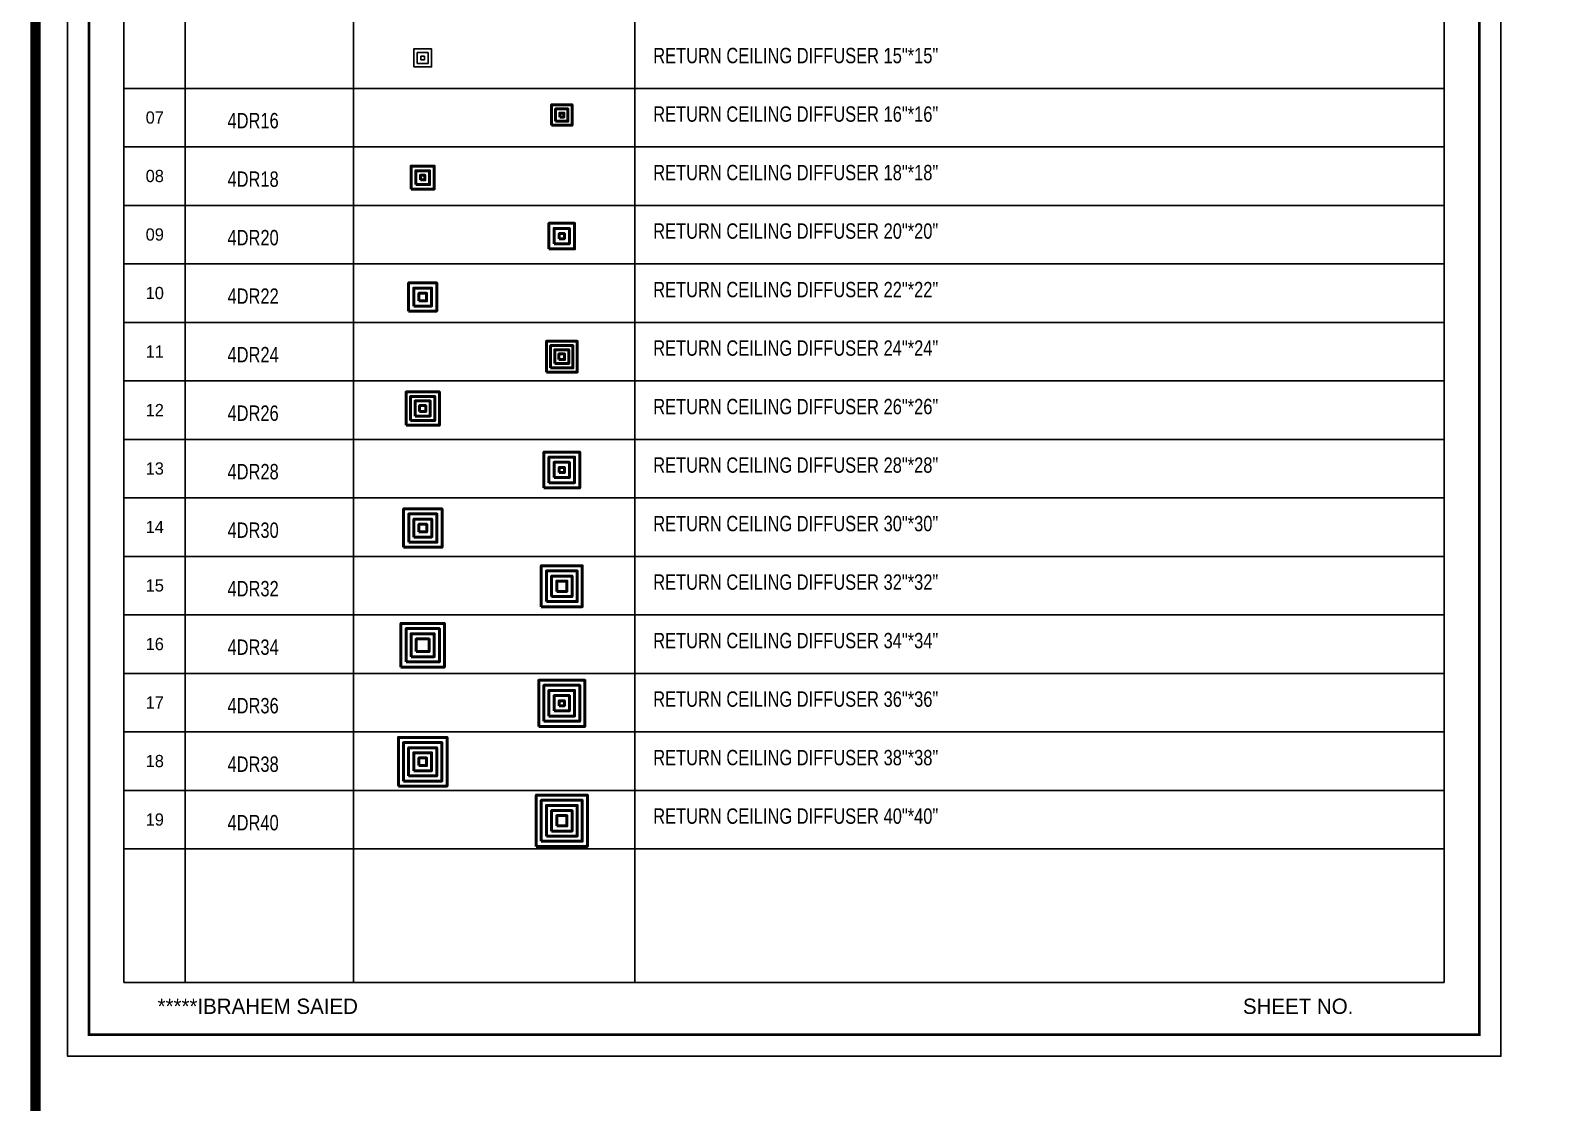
# Model space of a CAD drawing. Header units: millimetres. Extents: x -21221 to 1625077, y -149981 to 356550.
# Drawn here: x 234748 to 264460, y 166401 to 187314 of the extents above; entities that cross this region are included whole.
import ezdxf
from ezdxf.enums import TextEntityAlignment as Align

# ---------------------------------------------------------------- set-up
doc = ezdxf.new("R2010")
doc.units = ezdxf.units.MM
doc.header["$LTSCALE"] = 1000
doc.header["$MEASUREMENT"] = 0
doc.layers.get('0').update_dxf_attribs({"linetype": 'CONTINUOUS'})
for name, color, linetype in [('12- EQUIPMENT HVAC', 12, 'CONTINUOUS'), ('150-FRAM-PLAN-0-2', 150, 'CONTINUOUS'), ('200-FRAME-PLAN-1-0-0-6', 200, 'CONTINUOUS'), ('4-TEXT-HVAC', 4, 'CONTINUOUS'), ('40-REFERENCE-DRAWINGS-0-35', 40, 'CONTINUOUS'), ('43-REFERENCE-0-33', 43, 'CONTINUOUS'), ('70-FRAM-DETAIL-0-45', 70, 'CONTINUOUS')]:
    doc.layers.add(name, color=color, linetype=linetype)
doc.layers.add('6-RETURN-DUCT', color=6, linetype='CONTINUOUS', lineweight=50)
doc.styles.add('STENCIL', font='stencil.shx')
doc.styles.add('style2', font='stencil.shx')

# ---------------------------------------------------------------- blocks, each defined once
blk = doc.blocks.new('4DR16')
at = {"color": 13}
for points in [[(0, 262, 0, 53.5, 0), (0, 393, 0, 0, 0), (0, 443, 0, 0, 0), (27, 470, 0, 0, 0), (-27, 470, 0, 0, 0), (0, 496, 0, 0, 0), (0, 563, 0, 0, 0)], [(-262, 0, 0, 53.5, 0), (-393, 0, 0, 0, 0), (-443, 0, 0, 0, 0), (-470, -27, 0, 0, 0), (-470, 27, 0, 0, 0), (-496, 0, 0, 0, 0), (-563, 0, 0, 0, 0)], [(262, 0, 0, 53.5, 0), (393, 0, 0, 0, 0), (443, 0, 0, 0, 0), (470, -27, 0, 0, 0), (470, 27, 0, 0, 0), (496, 0, 0, 0, 0), (563, 0, 0, 0, 0)], [(0, -262, 0, 53.5, 0), (0, -393, 0, 0, 0), (0, -443, 0, 0, 0), (27, -470, 0, 0, 0), (-27, -470, 0, 0, 0), (0, -496, 0, 0, 0), (0, -563, 0, 0, 0)]]:
    blk.add_lwpolyline(points, format="xyseb", dxfattribs=at)
at = {"color": 12}
blk.add_lwpolyline([(-200, -200), (200, -200), (200, 200), (-200, 200)], close=True, dxfattribs=at)
at = {"color": 13}
for points in [[(-120, -120), (120, -120), (120, 120), (-120, 120)], [(-40, -40), (40, -40), (40, 40), (-40, 40)]]:
    blk.add_lwpolyline(points, close=True, dxfattribs=at)
blk = doc.blocks.new('4DR18')
at = {"color": 13}
for points in [[(0, 294, 0, 58.8, 0), (0, 437, 0, 0, 0), (0, 492, 0, 0, 0), (29, 521, 0, 0, 0), (-29, 521, 0, 0, 0), (0, 551, 0, 0, 0), (0, 624, 0, 0, 0)], [(-294, 0, 0, 58.8, 0), (-437, 0, 0, 0, 0), (-492, 0, 0, 0, 0), (-521, -29, 0, 0, 0), (-521, 29, 0, 0, 0), (-551, 0, 0, 0, 0), (-624, 0, 0, 0, 0)], [(294, 0, 0, 58.8, 0), (437, 0, 0, 0, 0), (492, 0, 0, 0, 0), (521, -29, 0, 0, 0), (521, 29, 0, 0, 0), (551, 0, 0, 0, 0), (624, 0, 0, 0, 0)], [(0, -294, 0, 58.8, 0), (0, -437, 0, 0, 0), (0, -492, 0, 0, 0), (29, -521, 0, 0, 0), (-29, -521, 0, 0, 0), (0, -551, 0, 0, 0), (0, -624, 0, 0, 0)]]:
    blk.add_lwpolyline(points, format="xyseb", dxfattribs=at)
at = {"color": 12}
blk.add_lwpolyline([(-225, -225), (225, -225), (225, 225), (-225, 225)], close=True, dxfattribs=at)
at = {"color": 13}
for points in [[(-135, -135), (135, -135), (135, 135), (-135, 135)], [(-45, -45), (45, -45), (45, 45), (-45, 45)]]:
    blk.add_lwpolyline(points, close=True, dxfattribs=at)
blk = doc.blocks.new('4DR20')
at = {"color": 13}
for points in [[(0, 319, 0, 58.8, 0), (0, 462, 0, 0, 0), (0, 517, 0, 0, 0), (29, 546, 0, 0, 0), (-29, 546, 0, 0, 0), (0, 576, 0, 0, 0), (0, 649, 0, 0, 0)], [(-319, 0, 0, 58.8, 0), (-462, 0, 0, 0, 0), (-517, 0, 0, 0, 0), (-546, -29, 0, 0, 0), (-546, 29, 0, 0, 0), (-576, 0, 0, 0, 0), (-649, 0, 0, 0, 0)], [(319, 0, 0, 58.8, 0), (462, 0, 0, 0, 0), (517, 0, 0, 0, 0), (546, -29, 0, 0, 0), (546, 29, 0, 0, 0), (576, 0, 0, 0, 0), (649, 0, 0, 0, 0)], [(0, -319, 0, 58.8, 0), (0, -462, 0, 0, 0), (0, -517, 0, 0, 0), (29, -546, 0, 0, 0), (-29, -546, 0, 0, 0), (0, -576, 0, 0, 0), (0, -649, 0, 0, 0)]]:
    blk.add_lwpolyline(points, format="xyseb", dxfattribs=at)
at = {"color": 12}
blk.add_lwpolyline([(-250, -250), (250, -250), (250, 250), (-250, 250)], close=True, dxfattribs=at)
at = {"color": 13}
for points in [[(-150, -150), (150, -150), (150, 150), (-150, 150)], [(-50, -50), (50, -50), (50, 50), (-50, 50)]]:
    blk.add_lwpolyline(points, close=True, dxfattribs=at)
blk = doc.blocks.new('4DR22')
at = {"color": 13}
for points in [[(0, 344, 0, 58.8, 0), (0, 487, 0, 0, 0), (0, 542, 0, 0, 0), (29, 571, 0, 0, 0), (-29, 571, 0, 0, 0), (0, 601, 0, 0, 0), (0, 674, 0, 0, 0)], [(-344, 0, 0, 58.8, 0), (-487, 0, 0, 0, 0), (-542, 0, 0, 0, 0), (-571, -29, 0, 0, 0), (-571, 29, 0, 0, 0), (-601, 0, 0, 0, 0), (-674, 0, 0, 0, 0)], [(344, 0, 0, 58.8, 0), (487, 0, 0, 0, 0), (542, 0, 0, 0, 0), (571, -29, 0, 0, 0), (571, 29, 0, 0, 0), (601, 0, 0, 0, 0), (674, 0, 0, 0, 0)], [(0, -344, 0, 58.8, 0), (0, -487, 0, 0, 0), (0, -542, 0, 0, 0), (29, -571, 0, 0, 0), (-29, -571, 0, 0, 0), (0, -601, 0, 0, 0), (0, -674, 0, 0, 0)]]:
    blk.add_lwpolyline(points, format="xyseb", dxfattribs=at)
at = {"color": 12}
blk.add_lwpolyline([(-275, -275), (275, -275), (275, 275), (-275, 275)], close=True, dxfattribs=at)
at = {"color": 13}
for points in [[(-175, -175), (175, -175), (175, 175), (-175, 175)], [(-75, -75), (75, -75), (75, 75), (-75, 75)]]:
    blk.add_lwpolyline(points, close=True, dxfattribs=at)
blk = doc.blocks.new('4DR24')
at = {"color": 13}
for points in [[(0, 369, 0, 58.8, 0), (0, 512, 0, 0, 0), (0, 567, 0, 0, 0), (29, 596, 0, 0, 0), (-29, 596, 0, 0, 0), (0, 626, 0, 0, 0), (0, 699, 0, 0, 0)], [(-369, 0, 0, 58.8, 0), (-512, 0, 0, 0, 0), (-567, 0, 0, 0, 0), (-596, -29, 0, 0, 0), (-596, 29, 0, 0, 0), (-626, 0, 0, 0, 0), (-699, 0, 0, 0, 0)], [(369, 0, 0, 58.8, 0), (512, 0, 0, 0, 0), (567, 0, 0, 0, 0), (596, -29, 0, 0, 0), (596, 29, 0, 0, 0), (626, 0, 0, 0, 0), (699, 0, 0, 0, 0)], [(0, -369, 0, 58.8, 0), (0, -512, 0, 0, 0), (0, -567, 0, 0, 0), (29, -596, 0, 0, 0), (-29, -596, 0, 0, 0), (0, -626, 0, 0, 0), (0, -699, 0, 0, 0)]]:
    blk.add_lwpolyline(points, format="xyseb", dxfattribs=at)
at = {"color": 12}
blk.add_lwpolyline([(-300, -300), (300, -300), (300, 300), (-300, 300)], close=True, dxfattribs=at)
at = {"color": 13}
for points in [[(-218, -218), (218, -218), (218, 218), (-218, 218)], [(-136, -136), (136, -136), (136, 136), (-136, 136)], [(-55, -55), (55, -55), (55, 55), (-55, 55)]]:
    blk.add_lwpolyline(points, close=True, dxfattribs=at)
blk = doc.blocks.new('4DR26')
at = {"color": 13}
for points in [[(0, 394, 0, 58.8, 0), (0, 537, 0, 0, 0), (0, 592, 0, 0, 0), (29, 621, 0, 0, 0), (-29, 621, 0, 0, 0), (0, 651, 0, 0, 0), (0, 724, 0, 0, 0)], [(-394, 0, 0, 58.8, 0), (-537, 0, 0, 0, 0), (-592, 0, 0, 0, 0), (-621, -29, 0, 0, 0), (-621, 29, 0, 0, 0), (-651, 0, 0, 0, 0), (-724, 0, 0, 0, 0)], [(394, 0, 0, 58.8, 0), (537, 0, 0, 0, 0), (592, 0, 0, 0, 0), (621, -29, 0, 0, 0), (621, 29, 0, 0, 0), (651, 0, 0, 0, 0), (724, 0, 0, 0, 0)], [(0, -394, 0, 58.8, 0), (0, -537, 0, 0, 0), (0, -592, 0, 0, 0), (29, -621, 0, 0, 0), (-29, -621, 0, 0, 0), (0, -651, 0, 0, 0), (0, -724, 0, 0, 0)]]:
    blk.add_lwpolyline(points, format="xyseb", dxfattribs=at)
at = {"color": 12}
blk.add_lwpolyline([(-325, -325), (325, -325), (325, 325), (-325, 325)], close=True, dxfattribs=at)
at = {"color": 13}
for points in [[(-236, -236), (236, -236), (236, 236), (-236, 236)], [(-148, -148), (148, -148), (148, 148), (-148, 148)], [(-59, -59), (59, -59), (59, 59), (-59, 59)]]:
    blk.add_lwpolyline(points, close=True, dxfattribs=at)
blk = doc.blocks.new('4DR28')
at = {"color": 13}
for points in [[(0, 419, 0, 58.8, 0), (0, 562, 0, 0, 0), (0, 617, 0, 0, 0), (29, 646, 0, 0, 0), (-29, 646, 0, 0, 0), (0, 676, 0, 0, 0), (0, 749, 0, 0, 0)], [(-419, 0, 0, 58.8, 0), (-562, 0, 0, 0, 0), (-617, 0, 0, 0, 0), (-646, -29, 0, 0, 0), (-646, 29, 0, 0, 0), (-676, 0, 0, 0, 0), (-749, 0, 0, 0, 0)], [(419, 0, 0, 58.8, 0), (562, 0, 0, 0, 0), (617, 0, 0, 0, 0), (646, -29, 0, 0, 0), (646, 29, 0, 0, 0), (676, 0, 0, 0, 0), (749, 0, 0, 0, 0)], [(0, -419, 0, 58.8, 0), (0, -562, 0, 0, 0), (0, -617, 0, 0, 0), (29, -646, 0, 0, 0), (-29, -646, 0, 0, 0), (0, -676, 0, 0, 0), (0, -749, 0, 0, 0)]]:
    blk.add_lwpolyline(points, format="xyseb", dxfattribs=at)
at = {"color": 12}
blk.add_lwpolyline([(-350, -350), (350, -350), (350, 350), (-350, 350)], close=True, dxfattribs=at)
at = {"color": 13}
for points in [[(-250, -250), (250, -250), (250, 250), (-250, 250)], [(-150, -150), (150, -150), (150, 150), (-150, 150)], [(-50, -50), (50, -50), (50, 50), (-50, 50)]]:
    blk.add_lwpolyline(points, close=True, dxfattribs=at)
blk = doc.blocks.new('4DR30')
at = {"color": 13}
for points in [[(0, 444, 0, 58.8, 0), (0, 587, 0, 0, 0), (0, 642, 0, 0, 0), (29, 671, 0, 0, 0), (-29, 671, 0, 0, 0), (0, 701, 0, 0, 0), (0, 774, 0, 0, 0)], [(-444, 0, 0, 58.8, 0), (-587, 0, 0, 0, 0), (-642, 0, 0, 0, 0), (-671, -29, 0, 0, 0), (-671, 29, 0, 0, 0), (-701, 0, 0, 0, 0), (-774, 0, 0, 0, 0)], [(444, 0, 0, 58.8, 0), (587, 0, 0, 0, 0), (642, 0, 0, 0, 0), (671, -29, 0, 0, 0), (671, 29, 0, 0, 0), (701, 0, 0, 0, 0), (774, 0, 0, 0, 0)], [(0, -444, 0, 58.8, 0), (0, -587, 0, 0, 0), (0, -642, 0, 0, 0), (29, -671, 0, 0, 0), (-29, -671, 0, 0, 0), (0, -701, 0, 0, 0), (0, -774, 0, 0, 0)]]:
    blk.add_lwpolyline(points, format="xyseb", dxfattribs=at)
at = {"color": 12}
blk.add_lwpolyline([(-375, -375), (375, -375), (375, 375), (-375, 375)], close=True, dxfattribs=at)
at = {"color": 13}
for points in [[(-275, -275), (275, -275), (275, 275), (-275, 275)], [(-175, -175), (175, -175), (175, 175), (-175, 175)], [(-75, -75), (75, -75), (75, 75), (-75, 75)]]:
    blk.add_lwpolyline(points, close=True, dxfattribs=at)
blk = doc.blocks.new('4DR32')
at = {"color": 13}
for points in [[(0, 469, 0, 58.8, 0), (0, 612, 0, 0, 0), (0, 667, 0, 0, 0), (29, 696, 0, 0, 0), (-29, 696, 0, 0, 0), (0, 726, 0, 0, 0), (0, 799, 0, 0, 0)], [(-469, 0, 0, 58.8, 0), (-612, 0, 0, 0, 0), (-667, 0, 0, 0, 0), (-696, -29, 0, 0, 0), (-696, 29, 0, 0, 0), (-726, 0, 0, 0, 0), (-799, 0, 0, 0, 0)], [(469, 0, 0, 58.8, 0), (612, 0, 0, 0, 0), (667, 0, 0, 0, 0), (696, -29, 0, 0, 0), (696, 29, 0, 0, 0), (726, 0, 0, 0, 0), (799, 0, 0, 0, 0)], [(0, -469, 0, 58.8, 0), (0, -612, 0, 0, 0), (0, -667, 0, 0, 0), (29, -696, 0, 0, 0), (-29, -696, 0, 0, 0), (0, -726, 0, 0, 0), (0, -799, 0, 0, 0)]]:
    blk.add_lwpolyline(points, format="xyseb", dxfattribs=at)
at = {"color": 12}
blk.add_lwpolyline([(-400, -400), (400, -400), (400, 400), (-400, 400)], close=True, dxfattribs=at)
at = {"color": 13}
for points in [[(-300, -300), (300, -300), (300, 300), (-300, 300)], [(-200, -200), (200, -200), (200, 200), (-200, 200)], [(-100, -100), (100, -100), (100, 100), (-100, 100)]]:
    blk.add_lwpolyline(points, close=True, dxfattribs=at)
blk = doc.blocks.new('4DR34')
at = {"color": 13}
for points in [[(0, 494, 0, 58.8, 0), (0, 637, 0, 0, 0), (0, 692, 0, 0, 0), (29, 721, 0, 0, 0), (-29, 721, 0, 0, 0), (0, 751, 0, 0, 0), (0, 824, 0, 0, 0)], [(-494, 0, 0, 58.8, 0), (-637, 0, 0, 0, 0), (-692, 0, 0, 0, 0), (-721, -29, 0, 0, 0), (-721, 29, 0, 0, 0), (-751, 0, 0, 0, 0), (-824, 0, 0, 0, 0)], [(494, 0, 0, 58.8, 0), (637, 0, 0, 0, 0), (692, 0, 0, 0, 0), (721, -29, 0, 0, 0), (721, 29, 0, 0, 0), (751, 0, 0, 0, 0), (824, 0, 0, 0, 0)], [(0, -494, 0, 58.8, 0), (0, -637, 0, 0, 0), (0, -692, 0, 0, 0), (29, -721, 0, 0, 0), (-29, -721, 0, 0, 0), (0, -751, 0, 0, 0), (0, -824, 0, 0, 0)]]:
    blk.add_lwpolyline(points, format="xyseb", dxfattribs=at)
at = {"color": 12}
blk.add_lwpolyline([(-425, -425), (425, -425), (425, 425), (-425, 425)], close=True, dxfattribs=at)
at = {"color": 13}
for points in [[(-325, -325), (325, -325), (325, 325), (-325, 325)], [(-225, -225), (225, -225), (225, 225), (-225, 225)], [(-125, -125), (125, -125), (125, 125), (-125, 125)]]:
    blk.add_lwpolyline(points, close=True, dxfattribs=at)
blk = doc.blocks.new('4DR36')
at = {"color": 13}
for points in [[(0, 519, 0, 58.8, 0), (0, 662, 0, 0, 0), (0, 717, 0, 0, 0), (29, 746, 0, 0, 0), (-29, 746, 0, 0, 0), (0, 776, 0, 0, 0), (0, 849, 0, 0, 0)], [(-519, 0, 0, 58.8, 0), (-662, 0, 0, 0, 0), (-717, 0, 0, 0, 0), (-746, -29, 0, 0, 0), (-746, 29, 0, 0, 0), (-776, 0, 0, 0, 0), (-849, 0, 0, 0, 0)], [(519, 0, 0, 58.8, 0), (662, 0, 0, 0, 0), (717, 0, 0, 0, 0), (746, -29, 0, 0, 0), (746, 29, 0, 0, 0), (776, 0, 0, 0, 0), (849, 0, 0, 0, 0)], [(0, -519, 0, 58.8, 0), (0, -662, 0, 0, 0), (0, -717, 0, 0, 0), (29, -746, 0, 0, 0), (-29, -746, 0, 0, 0), (0, -776, 0, 0, 0), (0, -849, 0, 0, 0)]]:
    blk.add_lwpolyline(points, format="xyseb", dxfattribs=at)
at = {"color": 12}
blk.add_lwpolyline([(-450, -450), (450, -450), (450, 450), (-450, 450)], close=True, dxfattribs=at)
at = {"color": 13}
for points in [[(-350, -350), (350, -350), (350, 350), (-350, 350)], [(-250, -250), (250, -250), (250, 250), (-250, 250)], [(-150, -150), (150, -150), (150, 150), (-150, 150)], [(-50, -50), (50, -50), (50, 50), (-50, 50)]]:
    blk.add_lwpolyline(points, close=True, dxfattribs=at)
blk = doc.blocks.new('4DR38')
at = {"color": 13}
for points in [[(0, 544, 0, 58.8, 0), (0, 687, 0, 0, 0), (0, 742, 0, 0, 0), (29, 771, 0, 0, 0), (-29, 771, 0, 0, 0), (0, 801, 0, 0, 0), (0, 874, 0, 0, 0)], [(-544, 0, 0, 58.8, 0), (-687, 0, 0, 0, 0), (-742, 0, 0, 0, 0), (-771, -29, 0, 0, 0), (-771, 29, 0, 0, 0), (-801, 0, 0, 0, 0), (-874, 0, 0, 0, 0)], [(544, 0, 0, 58.8, 0), (687, 0, 0, 0, 0), (742, 0, 0, 0, 0), (771, -29, 0, 0, 0), (771, 29, 0, 0, 0), (801, 0, 0, 0, 0), (874, 0, 0, 0, 0)], [(0, -544, 0, 58.8, 0), (0, -687, 0, 0, 0), (0, -742, 0, 0, 0), (29, -771, 0, 0, 0), (-29, -771, 0, 0, 0), (0, -801, 0, 0, 0), (0, -874, 0, 0, 0)]]:
    blk.add_lwpolyline(points, format="xyseb", dxfattribs=at)
at = {"color": 12}
blk.add_lwpolyline([(-475, -475), (475, -475), (475, 475), (-475, 475)], close=True, dxfattribs=at)
at = {"color": 13}
for points in [[(-375, -375), (375, -375), (375, 375), (-375, 375)], [(-275, -275), (275, -275), (275, 275), (-275, 275)], [(-175, -175), (175, -175), (175, 175), (-175, 175)], [(-75, -75), (75, -75), (75, 75), (-75, 75)]]:
    blk.add_lwpolyline(points, close=True, dxfattribs=at)
blk = doc.blocks.new('4DR40')
at = {"color": 13}
for points in [[(0, 569, 0, 58.8, 0), (0, 712, 0, 0, 0), (0, 767, 0, 0, 0), (29, 796, 0, 0, 0), (-29, 796, 0, 0, 0), (0, 826, 0, 0, 0), (0, 899, 0, 0, 0)], [(-569, 0, 0, 58.8, 0), (-712, 0, 0, 0, 0), (-767, 0, 0, 0, 0), (-796, -29, 0, 0, 0), (-796, 29, 0, 0, 0), (-826, 0, 0, 0, 0), (-899, 0, 0, 0, 0)], [(569, 0, 0, 58.8, 0), (712, 0, 0, 0, 0), (767, 0, 0, 0, 0), (796, -29, 0, 0, 0), (796, 29, 0, 0, 0), (826, 0, 0, 0, 0), (899, 0, 0, 0, 0)], [(0, -569, 0, 58.8, 0), (0, -712, 0, 0, 0), (0, -767, 0, 0, 0), (29, -796, 0, 0, 0), (-29, -796, 0, 0, 0), (0, -826, 0, 0, 0), (0, -899, 0, 0, 0)]]:
    blk.add_lwpolyline(points, format="xyseb", dxfattribs=at)
at = {"color": 12}
blk.add_lwpolyline([(-500, -500), (500, -500), (500, 500), (-500, 500)], close=True, dxfattribs=at)
at = {"color": 13}
for points in [[(-400, -400), (400, -400), (400, 400), (-400, 400)], [(-300, -300), (300, -300), (300, 300), (-300, 300)], [(-200, -200), (200, -200), (200, 200), (-200, 200)], [(-100, -100), (100, -100), (100, 100), (-100, 100)]]:
    blk.add_lwpolyline(points, close=True, dxfattribs=at)
blk = doc.blocks.new('4DR15')
at = {"color": 13}
for points in [[(0, 231, 0, 48.1, 0), (0, 349, 0, 0, 0), (0, 394, 0, 0, 0), (24, 418, 0, 0, 0), (-24, 418, 0, 0, 0), (0, 442, 0, 0, 0), (0, 502, 0, 0, 0)], [(-231, 0, 0, 48.1, 0), (-349, 0, 0, 0, 0), (-394, 0, 0, 0, 0), (-418, -24, 0, 0, 0), (-418, 24, 0, 0, 0), (-442, 0, 0, 0, 0), (-502, 0, 0, 0, 0)], [(231, 0, 0, 48.1, 0), (349, 0, 0, 0, 0), (394, 0, 0, 0, 0), (418, -24, 0, 0, 0), (418, 24, 0, 0, 0), (442, 0, 0, 0, 0), (502, 0, 0, 0, 0)], [(0, -231, 0, 48.1, 0), (0, -349, 0, 0, 0), (0, -394, 0, 0, 0), (24, -418, 0, 0, 0), (-24, -418, 0, 0, 0), (0, -442, 0, 0, 0), (0, -502, 0, 0, 0)]]:
    blk.add_lwpolyline(points, format="xyseb", dxfattribs=at)
at = {"color": 12}
blk.add_lwpolyline([(-175, -175), (175, -175), (175, 175), (-175, 175)], close=True, dxfattribs=at)
at = {"color": 13}
for points in [[(-105, -105), (105, -105), (105, 105), (-105, 105)], [(-35, -35), (35, -35), (35, 35), (-35, 35)]]:
    blk.add_lwpolyline(points, close=True, dxfattribs=at)

msp = doc.modelspace()

# ---------------------------------------------------------------- linework, layer by layer
at = {"layer": '12- EQUIPMENT HVAC', "color": 212, "const_width": 200}
msp.add_lwpolyline([(314609.5, 173022.5), (293564.5, 173022.5), (293564.5, 208160), (234848.5, 208160), (234848.5, 124323.5), (314609.5, 124323.5), (314609.5, 173022.5)], dxfattribs=at)
at = {"layer": '150-FRAM-PLAN-0-2'}
msp.add_lwpolyline([(263432.8, 207469), (235471.4, 207469), (235471.4, 167303.3), (263432.8, 167303.3)], close=True, dxfattribs=at)
at = {"layer": '200-FRAME-PLAN-1-0-0-6', "const_width": 52.3}
msp.add_lwpolyline([(263014.2, 207050.4), (235890, 207050.4), (235890, 167721.9), (263014.2, 167721.9)], close=True, dxfattribs=at)
at = {"layer": '70-FRAM-DETAIL-0-45'}
for p, q in [((236573, 196209), (236573, 168740.1)), ((237768.3, 196209), (237768.3, 168740.1)), ((241047.4, 168740.1), (241047.4, 196209)), ((246541.2, 168740.1), (246541.2, 196209)), ((262324.5, 196209), (262324.5, 168740.1)), ((236573, 168740.1), (262324.5, 168740.1))]:
    msp.add_line(p, q, dxfattribs=at)
at = {"layer": '70-FRAM-DETAIL-0-45', "color": 9}
for p, q in [((236573, 186184.2), (262324.5, 186184.2)), ((236573, 185042.9), (262324.5, 185042.9)), ((236573, 183901.6), (262324.5, 183901.6)), ((236573, 182760.4), (262324.5, 182760.4)), ((236573, 181619.1), (262324.5, 181619.1)), ((236573, 180477.8), (262324.5, 180477.8)), ((236573, 179336.6), (262324.5, 179336.6)), ((236573, 178195.3), (262324.5, 178195.3)), ((236573, 177054), (262324.5, 177054)), ((236573, 175912.8), (262324.5, 175912.8)), ((236573, 174771.5), (262324.5, 174771.5)), ((236573, 173630.2), (262324.5, 173630.2)), ((236573, 172489), (262324.5, 172489)), ((236573, 171347.7), (262324.5, 171347.7))]:
    msp.add_line(p, q, dxfattribs=at)

# ---------------------------------------------------------------- block references
at = {"layer": '150-FRAM-PLAN-0-2'}
msp.add_blockref('4DR15', (242400, 186777.9), dxfattribs=at)
at = {"layer": '6-RETURN-DUCT'}
for name, p in [('4DR16', (245113.8, 185664)), ('4DR18', (242400, 184443.5)), ('4DR20', (245113.8, 183302.2)), ('4DR22', (242400, 182114.3)), ('4DR24', (245113.8, 180950.4)), ('4DR26', (242400, 179938.8)), ('4DR28', (245113.8, 178740.8)), ('4DR30', (242402.9, 177607.2)), ('4DR32', (245113.8, 176472)), ('4DR34', (242400, 175321.3)), ('4DR36', (245113.8, 174189.5)), ('4DR38', (242400, 173047.6)), ('4DR40', (245113.8, 171897.6))]:
    msp.add_blockref(name, p, dxfattribs=at)

# ---------------------------------------------------------------- texts
at = {"layer": '4-TEXT-HVAC', "color": 4, "style": 'style2', "width": 0.8}
for s, p in [('RETURN CEILING DIFFUSER 15"*15"', (246897.5, 186675)), ('4DR16', (238592.2, 185405.4)), ('RETURN CEILING DIFFUSER 16"*16"', (246897.5, 185533.7)), ('4DR18', (238592.2, 184264.2)), ('RETURN CEILING DIFFUSER 18"*18"', (246897.5, 184392.5)), ('4DR20', (238592.2, 183122.9)), ('RETURN CEILING DIFFUSER 20"*20"', (246897.5, 183251.2)), ('4DR22', (238592.2, 181981.6)), ('RETURN CEILING DIFFUSER 22"*22"', (246897.5, 182109.9)), ('RETURN CEILING DIFFUSER 24"*24"', (246897.5, 180968.7)), ('4DR24', (238592.2, 180840.4)), ('RETURN CEILING DIFFUSER 26"*26"', (246897.5, 179827.4)), ('4DR26', (238592.2, 179699.1)), ('RETURN CEILING DIFFUSER 28"*28"', (246897.5, 178686.1)), ('4DR28', (238592.2, 178557.9)), ('4DR30', (238592.2, 177416.6)), ('RETURN CEILING DIFFUSER 30"*30"', (246897.5, 177544.9)), ('4DR32', (238592.2, 176275.3)), ('RETURN CEILING DIFFUSER 32"*32"', (246897.5, 176403.6)), ('4DR34', (238592.2, 175134.1)), ('RETURN CEILING DIFFUSER 34"*34"', (246897.5, 175262.3)), ('RETURN CEILING DIFFUSER 36"*36"', (246897.5, 174121.1)), ('4DR36', (238592.2, 173992.8)), ('RETURN CEILING DIFFUSER 38"*38"', (246897.5, 172979.8)), ('4DR38', (238592.2, 172851.5)), ('RETURN CEILING DIFFUSER 40"*40"', (246897.5, 171838.5)), ('4DR40', (238592.2, 171710.3))]:
    msp.add_text(s, height=300, dxfattribs=at).set_placement(p)
at = {"layer": '40-REFERENCE-DRAWINGS-0-35', "lineweight": 35, "style": 'STENCIL'}
for s, height, p in [('*****IBRAHEM SAIED', 298.828, (239182.6, 168278.7)), ('SHEET NO.', 298.83, (259478.4, 168278.7))]:
    msp.add_text(s, height=height, dxfattribs=at).set_placement(p, align=Align.MIDDLE)
at = {"layer": '43-REFERENCE-0-33', "color": 4, "style": 'STENCIL'}
for s, p in [('07', (237173.8, 185616.8)), ('08', (237173.8, 184475.6)), ('09', (237173.8, 183334.3)), ('10', (237173.8, 182193)), ('11', (237173.8, 181051.8)), ('12', (237173.8, 179910.5)), ('13', (237173.8, 178769.3)), ('14', (237173.8, 177628)), ('15', (237173.8, 176486.7)), ('16', (237173.8, 175345.5)), ('17', (237173.8, 174204.2)), ('18', (237173.8, 173062.9)), ('19', (237173.8, 171921.7))]:
    msp.add_text(s, height=239.06, dxfattribs=at).set_placement(p, align=Align.MIDDLE)

doc.saveas('drawing.dxf')
